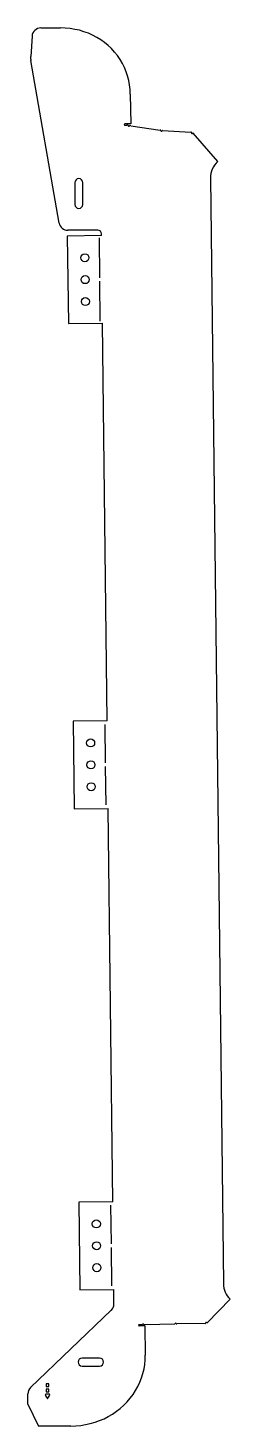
# Model space of a CAD drawing. Header units: millimetres. Extents: x 663 to 894, y 0 to 1596.
import ezdxf

# ---------------------------------------------------------------- set-up
doc = ezdxf.new("R2010")
doc.units = ezdxf.units.MM

msp = doc.modelspace()

# ---------------------------------------------------------------- linework, layer by layer
at = {"color": 7, "linetype": 'Continuous', "lineweight": 25}
for p, q in [((677.4, 1596), (699.9, 1596)), ((667.4, 1586.6), (666, 1563.5)), ((666, 1560.4), (666, 1563.5)), ((698.5, 1373.2), (666.1, 1558.7)), ((779.9, 1520.5), (780.3, 1486.5)), ((780.3, 1486.5), (773.6, 1486.5)), ((773.7, 1485), (776, 1485)), ((777.4, 1484.9), (776, 1485)), ((777.5, 1484.6), (777.4, 1484.9)), ((780.4, 1484.3), (779, 1484.6)), ((780.4, 1484.3), (814.2, 1479.3)), ((814.8, 1479.2), (814.2, 1479.3)), ((814.8, 1478.9), (814.8, 1479.2)), ((816.8, 1478.9), (816.3, 1478.9)), ((816.8, 1478.9), (849.3, 1477)), ((849.8, 1477), (849.3, 1477)), ((849.8, 1476.2), (849.8, 1477)), ((851.8, 1475.9), (851.3, 1476.3)), ((880, 1443.5), (851.8, 1475.9)), ((871.5, 1424.4), (886.5, 162.4)), ((716.5, 1419.5), (716.5, 1394.5)), ((725.5, 1394.5), (725.5, 1419.5)), ((746.8, 1359), (707.8, 1358.5)), ((707.8, 1358.5), (709, 1258.5)), ((742.8, 1365), (708.4, 1365)), ((746.8, 1359), (746.8, 1361)), ((744.1, 1356.4), (744.6, 1310.9)), ((744.7, 1306.9), (745.2, 1261.4)), ((709, 1258.5), (748, 1259)), ((753.4, 805), (748, 1259)), ((753.4, 805), (714.4, 804.5)), ((714.4, 804.5), (715.6, 704.5)), ((750.7, 801), (751.2, 757)), ((751.3, 753), (751.8, 709)), ((715.6, 704.5), (754.6, 705)), ((759.9, 256), (754.6, 705)), ((759.9, 256), (721, 255.6)), ((721, 255.6), (722.1, 155.6)), ((757.2, 252), (757.8, 208)), ((757.8, 204), (758.3, 160)), ((722.1, 155.6), (761.1, 156)), ((761.2, 150), (761.1, 156)), ((761.2, 139.3), (761.2, 150)), ((894.1, 144.7), (868, 117.9)), ((665.8, 44), (758.1, 132.1)), ((790, 115.8), (792.3, 115.8)), ((796.6, 114.4), (790, 114.3)), ((792.3, 115.8), (793.7, 115.9)), ((795.2, 115.9), (796.7, 115.9)), ((796.6, 114.4), (797, 80.9)), ((796.7, 115.9), (830.5, 116.5)), ((830.5, 116.5), (831, 116.5)), ((832.5, 116.5), (833, 116.5)), ((865.4, 116.9), (833, 116.5)), ((865.4, 116.9), (866, 117)), ((866, 117), (866, 117.6)), ((867.5, 117.6), (868, 117.9)), ((744.7, 77.5), (724.7, 77.5)), ((724.7, 68.5), (744.7, 68.5)), ((686.7, 48.2), (683.7, 48.2)), ((683.7, 48.2), (683.7, 45.2)), ((686.7, 45.2), (686.7, 48.2)), ((662.7, 25), (662.7, 36.7)), ((682.6, 35.4), (684.8, 31.8)), ((687.3, 36.2), (683.1, 36.2)), ((683.7, 45.2), (686.7, 45.2)), ((686.7, 42.2), (683.7, 42.2)), ((683.7, 42.2), (683.7, 39.2)), ((683.7, 39.2), (686.7, 39.2)), ((685.6, 31.8), (687.8, 35.4)), ((686.7, 39.2), (686.7, 42.2)), ((662.7, 25), (674.7, 0)), ((711.9, 0), (674.7, 0))]:
    msp.add_line(p, q, dxfattribs=at)
at = {"color": 7, "linetype": 'Continuous', "lineweight": 25, "flags": 128}
for points in [[(779.9, 1520.5), (779.7, 1525.8), (779.1, 1531), (778.1, 1536.1), (776.8, 1541.2), (775.1, 1546.1), (773.1, 1551), (770.8, 1555.6), (768.1, 1560.1), (765.1, 1564.4), (761.8, 1568.5), (758.3, 1572.4), (754.5, 1576), (750.4, 1579.3), (746.1, 1582.4), (741.5, 1585.2), (736.8, 1587.7), (731.9, 1589.9), (726.8, 1591.7), (721.6, 1593.3), (716.3, 1594.4), (710.9, 1595.3), (705.4, 1595.8), (699.9, 1596)], [(711.9, 0), (717.5, 0.2), (723.1, 0.7), (728.6, 1.6), (734.1, 2.8), (739.5, 4.3), (744.7, 6.2), (749.8, 8.4), (754.7, 10.9), (759.5, 13.7), (764, 16.8), (768.4, 20.1), (772.4, 23.7), (776.3, 27.6), (779.8, 31.7), (783, 36), (786, 40.5), (788.6, 45.2), (790.8, 50), (792.8, 55), (794.3, 60), (795.6, 65.2), (796.4, 70.4), (796.9, 75.6), (797, 80.9)]]:
    msp.add_lwpolyline(points, dxfattribs=at)
at = {"color": 7, "linetype": 'Continuous', "lineweight": 25}
for centre in [(727.9, 1333.7), (728.2, 1308.7), (728.5, 1283.7), (734.5, 779.8), (734.8, 754.8), (735.1, 729.8), (741, 230.8), (741.3, 205.8), (741.6, 180.8)]:
    msp.add_circle(centre, 4.6, dxfattribs=at)
for centre, radius, start, end in [((677.4, 1586), 10, 90, 176.4586), ((676, 1560.4), 10, 180, 189.913), ((773.6, 1485.7), 0.75, 90.6821, 270.6821), ((778.2, 1484.6), 0.75, 180.6821, 0.6821), ((815.5, 1478.9), 0.75, 180.6821, 0.6821), ((815.5, 1478.9), 0.75, 359.4799, 1.8843), ((850.5, 1476.2), 0.75, 180.6821, 0.6821), ((896.5, 1424.7), 25, 131.0913, 180.6821), ((721, 1419.5), 4.5, 0, 180), ((721, 1394.5), 4.5, 180, 0), ((708.4, 1375), 10, 189.913, 270), ((742.8, 1361), 4, 0.6821, 90), ((911.5, 162.7), 25, 180.6821, 225.7987), ((751.2, 139.3), 10, 313.6699, 360), ((790, 115.1), 0.75, 90.6821, 270.6821), ((794.5, 115.9), 0.75, 0.9134, 180.9134), ((831.7, 116.5), 0.75, 0.9306, 180.9306), ((866.7, 117.6), 0.75, 0.6821, 180.6821), ((724.7, 73), 4.5, 90, 270), ((744.7, 73), 4.5, 270, 90), ((672.7, 36.7), 10, 133.6699, 180), ((683.1, 35.7), 0.5, 90, 210), ((687.3, 35.7), 0.5, 330, 90), ((685.2, 32), 0.5, 210, 330)]:
    msp.add_arc(centre, radius, start, end, dxfattribs=at)

doc.saveas('drawing.dxf')
